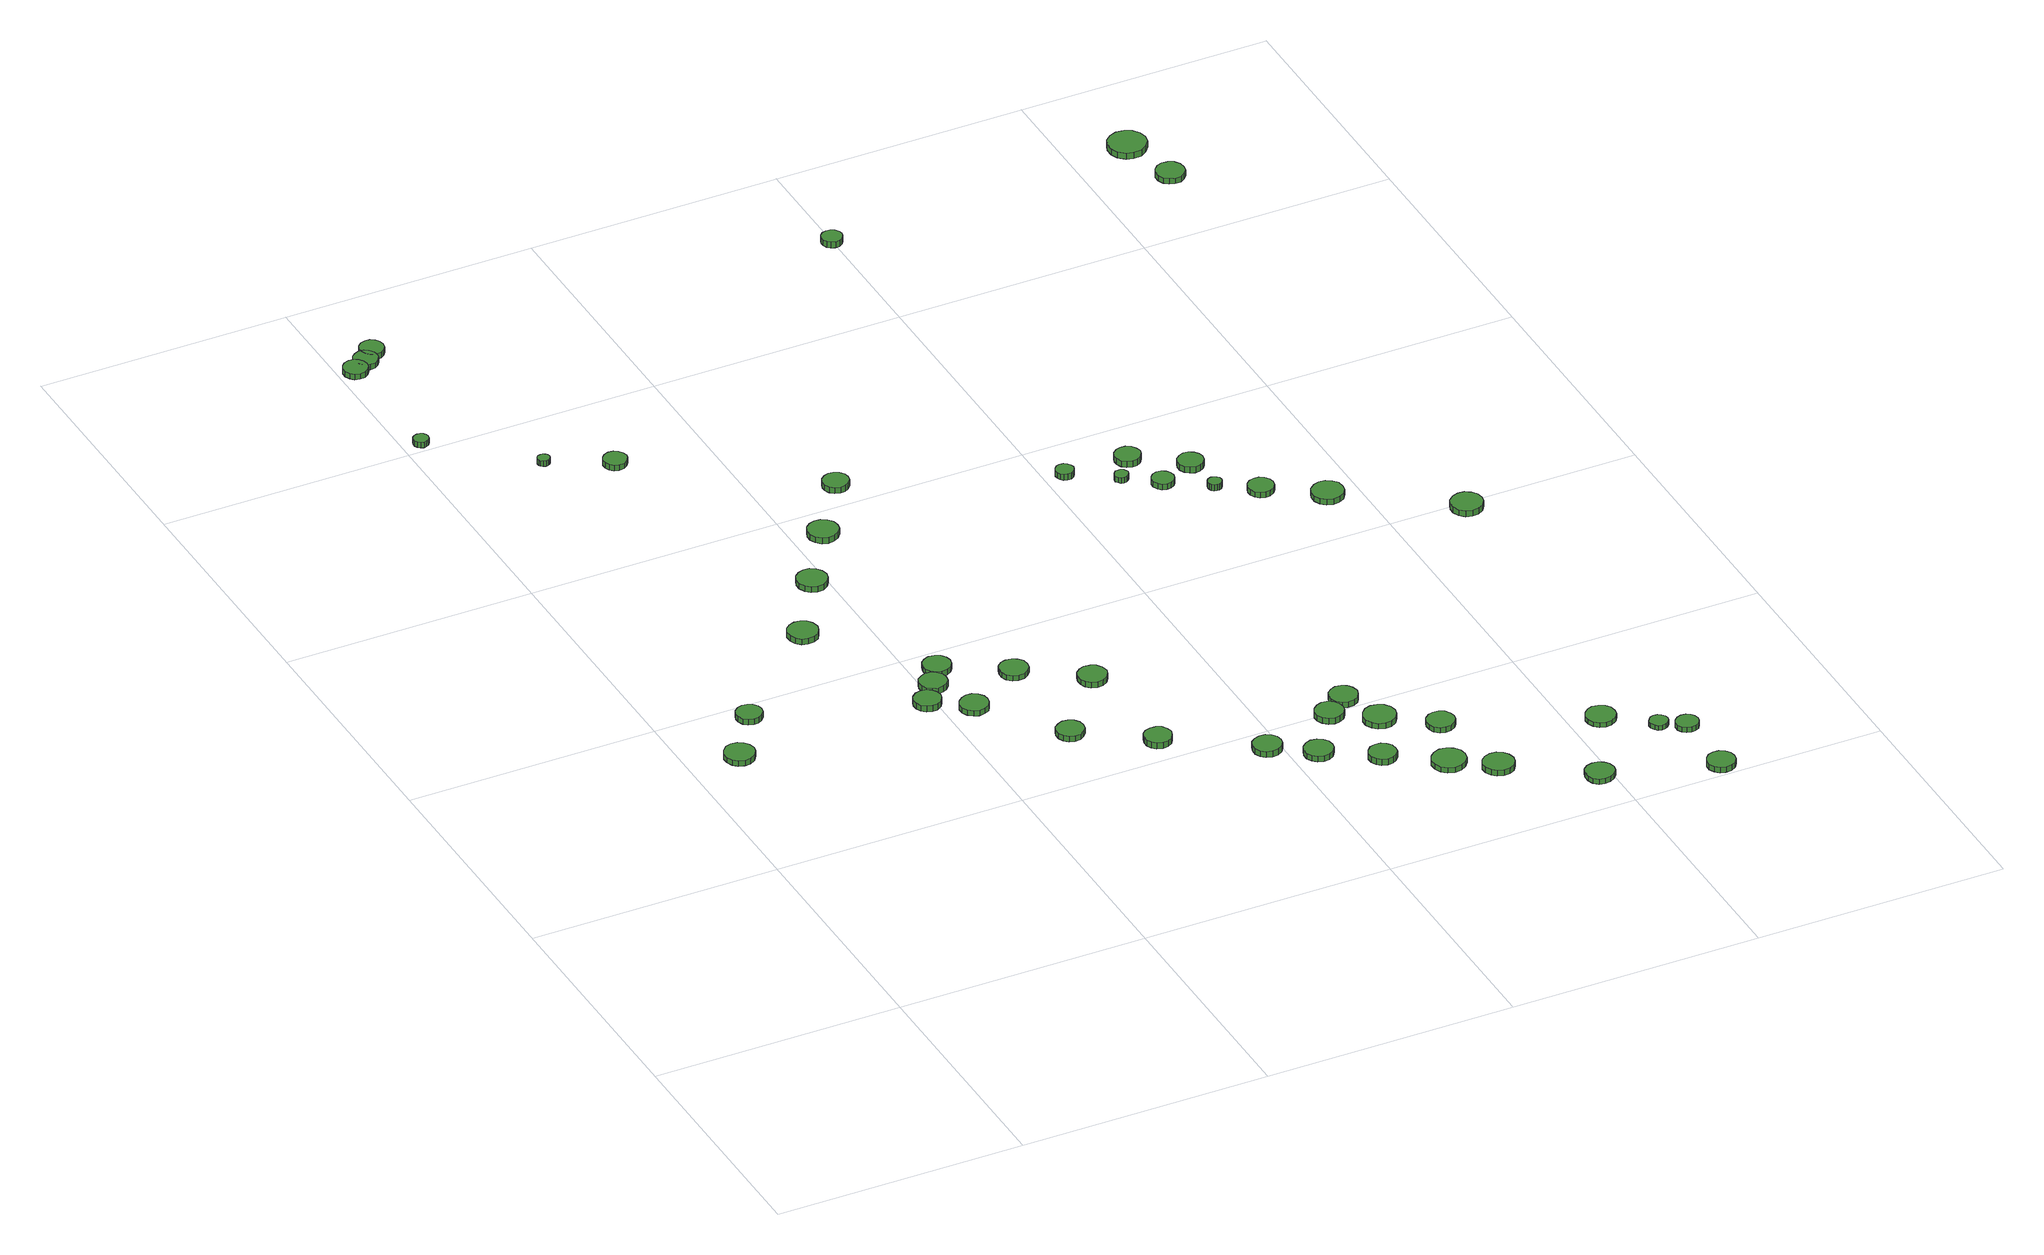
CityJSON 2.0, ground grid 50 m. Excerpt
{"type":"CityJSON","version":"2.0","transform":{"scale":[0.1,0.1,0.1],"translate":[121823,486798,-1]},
"CityObjects":{
"tree1":{"type":"SolitaryVegetationObject","attributes":{"function":"something"},"geometry":[{"type":"MultiSurface","lod":"1","boundaries":[[[0,1,2,3,4,5,6,7,8,9,10,11,12,13,14]],[[15,16,17,18,19,20,21,22,23,24,25,26,27,28,29]],[[0,29,28,1]],[[1,28,27,2]],[[2,27,26,3]],[[3,26,25,4]],[[4,25,24,5]],[[5,24,23,6]],[[6,23,22,7]],[[7,22,21,8]],[[8,21,20,9]],[[9,20,19,10]],[[10,19,18,11]],[[11,18,17,12]],[[12,17,16,13]],[[13,16,15,14]],[[14,15,29,0]]]}]},
"tree2":{"type":"SolitaryVegetationObject","attributes":{"function":"something"},"geometry":[{"type":"MultiSurface","lod":"1","boundaries":[[[30,31,32,33,34,35,36,37,38,39,40,41,42,43,44]],[[45,46,47,48,49,50,51,52,53,54,55,56,57,58,59]],[[30,59,58,31]],[[31,58,57,32]],[[32,57,56,33]],[[33,56,55,34]],[[34,55,54,35]],[[35,54,53,36]],[[36,53,52,37]],[[37,52,51,38]],[[38,51,50,39]],[[39,50,49,40]],[[40,49,48,41]],[[41,48,47,42]],[[42,47,46,43]],[[43,46,45,44]],[[44,45,59,30]]]}]},
"tree3":{"type":"SolitaryVegetationObject","attributes":{"function":"something"},"geometry":[{"type":"MultiSurface","lod":"1","boundaries":[[[60,61,62,63,64,65,66,67,68,69,70,71,72,73,74]],[[75,76,77,78,79,80,81,82,83,84,85,86,87,88,89]],[[60,89,88,61]],[[61,88,87,62]],[[62,87,86,63]],[[63,86,85,64]],[[64,85,84,65]],[[65,84,83,66]],[[66,83,82,67]],[[67,82,81,68]],[[68,81,80,69]],[[69,80,79,70]],[[70,79,78,71]],[[71,78,77,72]],[[72,77,76,73]],[[73,76,75,74]],[[74,75,89,60]]]}]},
"tree4":{"type":"SolitaryVegetationObject","attributes":{"function":"something"},"geometry":[{"type":"MultiSurface","lod":"1","boundaries":[[[90,91,92,93,94,95,96,97,98,99,100,101,102,103,104]],[[105,106,107,108,109,110,111,112,113,114,115,116,117,118,119]],[[90,119,118,91]],[[91,118,117,92]],[[92,117,116,93]],[[93,116,115,94]],[[94,115,114,95]],[[95,114,113,96]],[[96,113,112,97]],[[97,112,111,98]],[[98,111,110,99]],[[99,110,109,100]],[[100,109,108,101]],[[101,108,107,102]],[[102,107,106,103]],[[103,106,105,104]],[[104,105,119,90]]]}]},
"tree5":{"type":"SolitaryVegetationObject","attributes":{"function":"something"},"geometry":[{"type":"MultiSurface","lod":"1","boundaries":[[[120,121,122,123,124,125,126,127,128,129,130,131,132,133,134]],[[135,136,137,138,139,140,141,142,143,144,145,146,147,148,149]],[[120,149,148,121]],[[121,148,147,122]],[[122,147,146,123]],[[123,146,145,124]],[[124,145,144,125]],[[125,144,143,126]],[[126,143,142,127]],[[127,142,141,128]],[[128,141,140,129]],[[129,140,139,130]],[[130,139,138,131]],[[131,138,137,132]],[[132,137,136,133]],[[133,136,135,134]],[[134,135,149,120]]]}]},
"tree6":{"type":"SolitaryVegetationObject","attributes":{"function":"something"},"geometry":[{"type":"MultiSurface","lod":"1","boundaries":[[[150,151,152,153,154,155,156,157,158,159,160,161,162,163,164]],[[165,166,167,168,169,170,171,172,173,174,175,176,177,178,179]],[[150,179,178,151]],[[151,178,177,152]],[[152,177,176,153]],[[153,176,175,154]],[[154,175,174,155]],[[155,174,173,156]],[[156,173,172,157]],[[157,172,171,158]],[[158,171,170,159]],[[159,170,169,160]],[[160,169,168,161]],[[161,168,167,162]],[[162,167,166,163]],[[163,166,165,164]],[[164,165,179,150]]]}]},
"tree7":{"type":"SolitaryVegetationObject","attributes":{"function":"something"},"geometry":[{"type":"MultiSurface","lod":"1","boundaries":[[[180,181,182,183,184,185,186,187,188,189,190,191,192,193,194]],[[195,196,197,198,199,200,201,202,203,204,205,206,207,208,209]],[[180,209,208,181]],[[181,208,207,182]],[[182,207,206,183]],[[183,206,205,184]],[[184,205,204,185]],[[185,204,203,186]],[[186,203,202,187]],[[187,202,201,188]],[[188,201,200,189]],[[189,200,199,190]],[[190,199,198,191]],[[191,198,197,192]],[[192,197,196,193]],[[193,196,195,194]],[[194,195,209,180]]]}]},
"tree8":{"type":"SolitaryVegetationObject","attributes":{"function":"something"},"geometry":[{"type":"MultiSurface","lod":"1","boundaries":[[[210,211,212,213,214,215,216,217,218,219,220,221,222,223,224]],[[225,226,227,228,229,230,231,232,233,234,235,236,237,238,239]],[[210,239,238,211]],[[211,238,237,212]],[[212,237,236,213]],[[213,236,235,214]],[[214,235,234,215]],[[215,234,233,216]],[[216,233,232,217]],[[217,232,231,218]],[[218,231,230,219]],[[219,230,229,220]],[[220,229,228,221]],[[221,228,227,222]],[[222,227,226,223]],[[223,226,225,224]],[[224,225,239,210]]]}]},
"tree9":{"type":"SolitaryVegetationObject","attributes":{"function":"something"},"geometry":[{"type":"MultiSurface","lod":"1","boundaries":[[[240,241,242,243,244,245,246,247,248,249,250,251,252,253,254]],[[255,256,257,258,259,260,261,262,263,264,265,266,267,268,269]],[[240,269,268,241]],[[241,268,267,242]],[[242,267,266,243]],[[243,266,265,244]],[[244,265,264,245]],[[245,264,263,246]],[[246,263,262,247]],[[247,262,261,248]],[[248,261,260,249]],[[249,260,259,250]],[[250,259,258,251]],[[251,258,257,252]],[[252,257,256,253]],[[253,256,255,254]],[[254,255,269,240]]]}]},
"tree10":{"type":"SolitaryVegetationObject","attributes":{"function":"something"},"geometry":[{"type":"MultiSurface","lod":"1","boundaries":[[[270,271,272,273,274,275,276,277,278,279,280,281,282,283,284]],[[285,286,287,288,289,290,291,292,293,294,295,296,297,298,299]],[[270,299,298,271]],[[271,298,297,272]],[[272,297,296,273]],[[273,296,295,274]],[[274,295,294,275]],[[275,294,293,276]],[[276,293,292,277]],[[277,292,291,278]],[[278,291,290,279]],[[279,290,289,280]],[[280,289,288,281]],[[281,288,287,282]],[[282,287,286,283]],[[283,286,285,284]],[[284,285,299,270]]]}]},
"tree11":{"type":"SolitaryVegetationObject","attributes":{"function":"something"},"geometry":[{"type":"MultiSurface","lod":"1","boundaries":[[[300,301,302,303,304,305,306,307,308,309,310,311,312,313,314]],[[315,316,317,318,319,320,321,322,323,324,325,326,327,328,329]],[[300,329,328,301]],[[301,328,327,302]],[[302,327,326,303]],[[303,326,325,304]],[[304,325,324,305]],[[305,324,323,306]],[[306,323,322,307]],[[307,322,321,308]],[[308,321,320,309]],[[309,320,319,310]],[[310,319,318,311]],[[311,318,317,312]],[[312,317,316,313]],[[313,316,315,314]],[[314,315,329,300]]]}]},
"tree12":{"type":"SolitaryVegetationObject","attributes":{"function":"something"},"geometry":[{"type":"MultiSurface","lod":"1","boundaries":[[[330,331,332,333,334,335,336,337,338,339,340,341,342,343,344]],[[345,346,347,348,349,350,351,352,353,354,355,356,357,358,359]],[[330,359,358,331]],[[331,358,357,332]],[[332,357,356,333]],[[333,356,355,334]],[[334,355,354,335]],[[335,354,353,336]],[[336,353,352,337]],[[337,352,351,338]],[[338,351,350,339]],[[339,350,349,340]],[[340,349,348,341]],[[341,348,347,342]],[[342,347,346,343]],[[343,346,345,344]],[[344,345,359,330]]]}]},
"tree13":{"type":"SolitaryVegetationObject","attributes":{"function":"something"},"geometry":[{"type":"MultiSurface","lod":"1","boundaries":[[[360,361,362,363,364,365,366,367,368,369,370,371,372,373,374]],[[375,376,377,378,379,380,381,382,383,384,385,386,387,388,389]],[[360,389,388,361]],[[361,388,387,362]],[[362,387,386,363]],[[363,386,385,364]],[[364,385,384,365]],[[365,384,383,366]],[[366,383,382,367]],[[367,382,381,368]],[[368,381,380,369]],[[369,380,379,370]],[[370,379,378,371]],[[371,378,377,372]],[[372,377,376,373]],[[373,376,375,374]],[[374,375,389,360]]]}]},
"tree14":{"type":"SolitaryVegetationObject","attributes":{"function":"something"},"geometry":[{"type":"MultiSurface","lod":"1","boundaries":[[[390,391,392,393,394,395,396,397,398,399,400,401,402,403,404]],[[405,406,407,408,409,410,411,412,413,414,415,416,417,418,419]],[[390,419,418,391]],[[391,418,417,392]],[[392,417,416,393]],[[393,416,415,394]],[[394,415,414,395]],[[395,414,413,396]],[[396,413,412,397]],[[397,412,411,398]],[[398,411,410,399]],[[399,410,409,400]],[[400,409,408,401]],[[401,408,407,402]],[[402,407,406,403]],[[403,406,405,404]],[[404,405,419,390]]]}]},
"tree15":{"type":"SolitaryVegetationObject","attributes":{"function":"something"},"geometry":[{"type":"MultiSurface","lod":"1","boundaries":[[[420,421,422,423,424,425,426,427,428,429,430,431,432,433,434]],[[435,436,437,438,439,440,441,442,443,444,445,446,447,448,449]],[[420,449,448,421]],[[421,448,447,422]],[[422,447,446,423]],[[423,446,445,424]],[[424,445,444,425]],[[425,444,443,426]],[[426,443,442,427]],[[427,442,441,428]],[[428,441,440,429]],[[429,440,439,430]],[[430,439,438,431]],[[431,438,437,432]],[[432,437,436,433]],[[433,436,435,434]],[[434,435,449,420]]]}]},
"tree16":{"type":"SolitaryVegetationObject","attributes":{"function":"something"},"geometry":[{"type":"MultiSurface","lod":"1","boundaries":[[[450,451,452,453,454,455,456,457,458,459,460,461,462,463,464]],[[465,466,467,468,469,470,471,472,473,474,475,476,477,478,479]],[[450,479,478,451]],[[451,478,477,452]],[[452,477,476,453]],[[453,476,475,454]],[[454,475,474,455]],[[455,474,473,456]],[[456,473,472,457]],[[457,472,471,458]],[[458,471,470,459]],[[459,470,469,460]],[[460,469,468,461]],[[461,468,467,462]],[[462,467,466,463]],[[463,466,465,464]],[[464,465,479,450]]]}]},
"tree17":{"type":"SolitaryVegetationObject","attributes":{"function":"something"},"geometry":[{"type":"MultiSurface","lod":"1","boundaries":[[[480,481,482,483,484,485,486,487,488,489,490,491,492,493,494]],[[495,496,497,498,499,500,501,502,503,504,505,506,507,508,509]],[[480,509,508,481]],[[481,508,507,482]],[[482,507,506,483]],[[483,506,505,484]],[[484,505,504,485]],[[485,504,503,486]],[[486,503,502,487]],[[487,502,501,488]],[[488,501,500,489]],[[489,500,499,490]],[[490,499,498,491]],[[491,498,497,492]],[[492,497,496,493]],[[493,496,495,494]],[[494,495,509,480]]]}]},
"tree18":{"type":"SolitaryVegetationObject","attributes":{"function":"something"},"geometry":[{"type":"MultiSurface","lod":"1","boundaries":[[[510,511,512,513,514,515,516,517,518,519,520,521,522,523,524]],[[525,526,527,528,529,530,531,532,533,534,535,536,537,538,539]],[[510,539,538,511]],[[511,538,537,512]],[[512,537,536,513]],[[513,536,535,514]],[[514,535,534,515]],[[515,534,533,516]],[[516,533,532,517]],[[517,532,531,518]],[[518,531,530,519]],[[519,530,529,520]],[[520,529,528,521]],[[521,528,527,522]],[[522,527,526,523]],[[523,526,525,524]],[[524,525,539,510]]]}]},
"tree19":{"type":"SolitaryVegetationObject","attributes":{"function":"something"},"geometry":[{"type":"MultiSurface","lod":"1","boundaries":[[[540,541,542,543,544,545,546,547,548,549,550,551,552,553,554]],[[555,556,557,558,559,560,561,562,563,564,565,566,567,568,569]],[[540,569,568,541]],[[541,568,567,542]],[[542,567,566,543]],[[543,566,565,544]],[[544,565,564,545]],[[545,564,563,546]],[[546,563,562,547]],[[547,562,561,548]],[[548,561,560,549]],[[549,560,559,550]],[[550,559,558,551]],[[551,558,557,552]],[[552,557,556,553]],[[553,556,555,554]],[[554,555,569,540]]]}]},
"tree20":{"type":"SolitaryVegetationObject","attributes":{"function":"something"},"geometry":[{"type":"MultiSurface","lod":"1","boundaries":[[[570,571,572,573,574,575,576,577,578,579,580,581,582,583,584]],[[585,586,587,588,589,590,591,592,593,594,595,596,597,598,599]],[[570,599,598,571]],[[571,598,597,572]],[[572,597,596,573]],[[573,596,595,574]],[[574,595,594,575]],[[575,594,593,576]],[[576,593,592,577]],[[577,592,591,578]],[[578,591,590,579]],[[579,590,589,580]],[[580,589,588,581]],[[581,588,587,582]],[[582,587,586,583]],[[583,586,585,584]],[[584,585,599,570]]]}]},
"tree21":{"type":"SolitaryVegetationObject","attributes":{"function":"something"},"geometry":[{"type":"MultiSurface","lod":"1","boundaries":[[[600,601,602,603,604,605,606,607,608,609,610,611,612,613,614]],[[615,616,617,618,619,620,621,622,623,624,625,626,627,628,629]],[[600,629,628,601]],[[601,628,627,602]],[[602,627,626,603]],[[603,626,625,604]],[[604,625,624,605]],[[605,624,623,606]],[[606,623,622,607]],[[607,622,621,608]],[[608,621,620,609]],[[609,620,619,610]],[[610,619,618,611]],[[611,618,617,612]],[[612,617,616,613]],[[613,616,615,614]],[[614,615,629,600]]]}]},
"tree22":{"type":"SolitaryVegetationObject","attributes":{"function":"something"},"geometry":[{"type":"MultiSurface","lod":"1","boundaries":[[[630,631,632,633,634,635,636,637,638,639,640,641,642,643,644]],[[645,646,647,648,649,650,651,652,653,654,655,656,657,658,659]],[[630,659,658,631]],[[631,658,657,632]],[[632,657,656,633]],[[633,656,655,634]],[[634,655,654,635]],[[635,654,653,636]],[[636,653,652,637]],[[637,652,651,638]],[[638,651,650,639]],[[639,650,649,640]],[[640,649,648,641]],[[641,648,647,642]],[[642,647,646,643]],[[643,646,645,644]],[[644,645,659,630]]]}]},
"tree23":{"type":"SolitaryVegetationObject","attributes":{"function":"something"},"geometry":[{"type":"MultiSurface","lod":"1","boundaries":[[[660,661,662,663,664,665,666,667,668,669,670,671,672,673,674]],[[675,676,677,678,679,680,681,682,683,684,685,686,687,688,689]],[[660,689,688,661]],[[661,688,687,662]],[[662,687,686,663]],[[663,686,685,664]],[[664,685,684,665]],[[665,684,683,666]],[[666,683,682,667]],[[667,682,681,668]],[[668,681,680,669]],[[669,680,679,670]],[[670,679,678,671]],[[671,678,677,672]],[[672,677,676,673]],[[673,676,675,674]],[[674,675,689,660]]]}]},
"tree24":{"type":"SolitaryVegetationObject","attributes":{"function":"something"},"geometry":[{"type":"MultiSurface","lod":"1","boundaries":[[[690,691,692,693,694,695,696,697,698,699,700,701,702,703,704]],[[705,706,707,708,709,710,711,712,713,714,715,716,717,718,719]],[[690,719,718,691]],[[691,718,717,692]],[[692,717,716,693]],[[693,716,715,694]],[[694,715,714,695]],[[695,714,713,696]],[[696,713,712,697]],[[697,712,711,698]],[[698,711,710,699]],[[699,710,709,700]],[[700,709,708,701]],[[701,708,707,702]],[[702,707,706,703]],[[703,706,705,704]],[[704,705,719,690]]]}]},
"tree25":{"type":"SolitaryVegetationObject","attributes":{"function":"something"},"geometry":[{"type":"MultiSurface","lod":"1","boundaries":[[[720,721,722,723,724,725,726,727,728,729,730,731,732,733,734]],[[735,736,737,738,739,740,741,742,743,744,745,746,747,748,749]],[[720,749,748,721]],[[721,748,747,722]],[[722,747,746,723]],[[723,746,745,724]],[[724,745,744,725]],[[725,744,743,726]],[[726,743,742,727]],[[727,742,741,728]],[[728,741,740,729]],[[729,740,739,730]],[[730,739,738,731]],[[731,738,737,732]],[[732,737,736,733]],[[733,736,735,734]],[[734,735,749,720]]]}]},
"tree26":{"type":"SolitaryVegetationObject","attributes":{"function":"something"},"geometry":[{"type":"MultiSurface","lod":"1","boundaries":[[[750,751,752,753,754,755,756,757,758,759,760,761,762,763,764]],[[765,766,767,768,769,770,771,772,773,774,775,776,777,778,779]],[[750,779,778,751]],[[751,778,777,752]],[[752,777,776,753]],[[753,776,775,754]],[[754,775,774,755]],[[755,774,773,756]],[[756,773,772,757]],[[757,772,771,758]],[[758,771,770,759]],[[759,770,769,760]],[[760,769,768,761]],[[761,768,767,762]],[[762,767,766,763]],[[763,766,765,764]],[[764,765,779,750]]]}]},
"tree27":{"type":"SolitaryVegetationObject","attributes":{"function":"something"},"geometry":[{"type":"MultiSurface","lod":"1","boundaries":[[[780,781,782,783,784,785,786,787,788,789,790,791,792,793,794]],[[795,796,797,798,799,800,801,802,803,804,805,806,807,808,809]],[[780,809,808,781]],[[781,808,807,782]],[[782,807,806,783]],[[783,806,805,784]],[[784,805,804,785]],[[785,804,803,786]],[[786,803,802,787]],[[787,802,801,788]],[[788,801,800,789]],[[789,800,799,790]],[[790,799,798,791]],[[791,798,797,792]],[[792,797,796,793]],[[793,796,795,794]],[[794,795,809,780]]]}]},
"tree28":{"type":"SolitaryVegetationObject","attributes":{"function":"something"},"geometry":[{"type":"MultiSurface","lod":"1","boundaries":[[[810,811,812,813,814,815,816,817,818,819,820,821,822,823,824]],[[825,826,827,828,829,830,831,832,833,834,835,836,837,838,839]],[[810,839,838,811]],[[811,838,837,812]],[[812,837,836,813]],[[813,836,835,814]],[[814,835,834,815]],[[815,834,833,816]],[[816,833,832,817]],[[817,832,831,818]],[[818,831,830,819]],[[819,830,829,820]],[[820,829,828,821]],[[821,828,827,822]],[[822,827,826,823]],[[823,826,825,824]],[[824,825,839,810]]]}]},
"tree29":{"type":"SolitaryVegetationObject","attributes":{"function":"something"},"geometry":[{"type":"MultiSurface","lod":"1","boundaries":[[[840,841,842,843,844,845,846,847,848,849,850,851,852,853,854]],[[855,856,857,858,859,860,861,862,863,864,865,866,867,868,869]],[[840,869,868,841]],[[841,868,867,842]],[[842,867,866,843]],[[843,866,865,844]],[[844,865,864,845]],[[845,864,863,846]],[[846,863,862,847]],[[847,862,861,848]],[[848,861,860,849]],[[849,860,859,850]],[[850,859,858,851]],[[851,858,857,852]],[[852,857,856,853]],[[853,856,855,854]],[[854,855,869,840]]]}]},
"tree30":{"type":"SolitaryVegetationObject","attributes":{"function":"something"},"geometry":[{"type":"MultiSurface","lod":"1","boundaries":[[[870,871,872,873,874,875,876,877,878,879,880,881,882,883,884]],[[885,886,887,888,889,890,891,892,893,894,895,896,897,898,899]],[[870,899,898,871]],[[871,898,897,872]],[[872,897,896,873]],[[873,896,895,874]],[[874,895,894,875]],[[875,894,893,876]],[[876,893,892,877]],[[877,892,891,878]],[[878,891,890,879]],[[879,890,889,880]],[[880,889,888,881]],[[881,888,887,882]],[[882,887,886,883]],[[883,886,885,884]],[[884,885,899,870]]]}]},
"tree31":{"type":"SolitaryVegetationObject","attributes":{"function":"something"},"geometry":[{"type":"MultiSurface","lod":"1","boundaries":[[[900,901,902,903,904,905,906,907,908,909,910,911,912,913,914]],[[915,916,917,918,919,920,921,922,923,924,925,926,927,928,929]],[[900,929,928,901]],[[901,928,927,902]],[[902,927,926,903]],[[903,926,925,904]],[[904,925,924,905]],[[905,924,923,906]],[[906,923,922,907]],[[907,922,921,908]],[[908,921,920,909]],[[909,920,919,910]],[[910,919,918,911]],[[911,918,917,912]],[[912,917,916,913]],[[913,916,915,914]],[[914,915,929,900]]]}]},
"tree32":{"type":"SolitaryVegetationObject","attributes":{"function":"something"},"geometry":[{"type":"MultiSurface","lod":"1","boundaries":[[[930,931,932,933,934,935,936,937,938,939,940,941,942,943,944]],[[945,946,947,948,949,950,951,952,953,954,955,956,957,958,959]],[[930,959,958,931]],[[931,958,957,932]],[[932,957,956,933]],[[933,956,955,934]],[[934,955,954,935]],[[935,954,953,936]],[[936,953,952,937]],[[937,952,951,938]],[[938,951,950,939]],[[939,950,949,940]],[[940,949,948,941]],[[941,948,947,942]],[[942,947,946,943]],[[943,946,945,944]],[[944,945,959,930]]]}]},
"tree33":{"type":"SolitaryVegetationObject","attributes":{"function":"something"},"geometry":[{"type":"MultiSurface","lod":"1","boundaries":[[[960,961,962,963,964,965,966,967,968,969,970,971,972,973,974]],[[975,976,977,978,979,980,981,982,983,984,985,986,987,988,989]],[[960,989,988,961]],[[961,988,987,962]],[[962,987,986,963]],[[963,986,985,964]],[[964,985,984,965]],[[965,984,983,966]],[[966,983,982,967]],[[967,982,981,968]],[[968,981,980,969]],[[969,980,979,970]],[[970,979,978,971]],[[971,978,977,972]],[[972,977,976,973]],[[973,976,975,974]],[[974,975,989,960]]]}]},
"tree34":{"type":"SolitaryVegetationObject","attributes":{"function":"something"},"geometry":[{"type":"MultiSurface","lod":"1","boundaries":[[[990,991,992,993,994,995,996,997,998,999,1000,1001,1002,1003,1004]],[[1005,1006,1007,1008,1009,1010,1011,1012,1013,1014,1015,1016,1017,1018,1019]],[[990,1019,1018,991]],[[991,1018,1017,992]],[[992,1017,1016,993]],[[993,1016,1015,994]],[[994,1015,1014,995]],[[995,1014,1013,996]],[[996,1013,1012,997]],[[997,1012,1011,998]],[[998,1011,1010,999]],[[999,1010,1009,1000]],[[1000,1009,1008,1001]],[[1001,1008,1007,1002]],[[1002,1007,1006,1003]],[[1003,1006,1005,1004]],[[1004,1005,1019,990]]]}]},
"tree35":{"type":"SolitaryVegetationObject","attributes":{"function":"something"},"geometry":[{"type":"MultiSurface","lod":"1","boundaries":[[[1020,1021,1022,1023,1024,1025,1026,1027,1028,1029,1030,1031,1032,1033,1034]],[[1035,1036,1037,1038,1039,1040,1041,1042,1043,1044,1045,1046,1047,1048,1049]],[[1020,1049,1048,1021]],[[1021,1048,1047,1022]],[[1022,1047,1046,1023]],[[1023,1046,1045,1024]],[[1024,1045,1044,1025]],[[1025,1044,1043,1026]],[[1026,1043,1042,1027]],[[1027,1042,1041,1028]],[[1028,1041,1040,1029]],[[1029,1040,1039,1030]],[[1030,1039,1038,1031]],[[1031,1038,1037,1032]],[[1032,1037,1036,1033]],[[1033,1036,1035,1034]],[[1034,1035,1049,1020]]]}]},
"tree36":{"type":"SolitaryVegetationObject","attributes":{"function":"something"},"geometry":[{"type":"MultiSurface","lod":"1","boundaries":[[[1050,1051,1052,1053,1054,1055,1056,1057,1058,1059,1060,1061,1062,1063,1064]],[[1065,1066,1067,1068,1069,1070,1071,1072,1073,1074,1075,1076,1077,1078,1079]],[[1050,1079,1078,1051]],[[1051,1078,1077,1052]],[[1052,1077,1076,1053]],[[1053,1076,1075,1054]],[[1054,1075,1074,1055]],[[1055,1074,1073,1056]],[[1056,1073,1072,1057]],[[1057,1072,1071,1058]],[[1058,1071,1070,1059]],[[1059,1070,1069,1060]],[[1060,1069,1068,1061]],[[1061,1068,1067,1062]],[[1062,1067,1066,1063]],[[1063,1066,1065,1064]],[[1064,1065,1079,1050]]]}]},
"tree37":{"type":"SolitaryVegetationObject","attributes":{"function":"something"},"geometry":[{"type":"MultiSurface","lod":"1","boundaries":[[[1080,1081,1082,1083,1084,1085,1086,1087,1088,1089,1090,1091,1092,1093,1094]],[[1095,1096,1097,1098,1099,1100,1101,1102,1103,1104,1105,1106,1107,1108,1109]],[[1080,1109,1108,1081]],[[1081,1108,1107,1082]],[[1082,1107,1106,1083]],[[1083,1106,1105,1084]],[[1084,1105,1104,1085]],[[1085,1104,1103,1086]],[[1086,1103,1102,1087]],[[1087,1102,1101,1088]],[[1088,1101,1100,1089]],[[1089,1100,1099,1090]],[[1090,1099,1098,1091]],[[1091,1098,1097,1092]],[[1092,1097,1096,1093]],[[1093,1096,1095,1094]],[[1094,1095,1109,1080]]]}]},
"tree38":{"type":"SolitaryVegetationObject","attributes":{"function":"something"},"geometry":[{"type":"MultiSurface","lod":"1","boundaries":[[[1110,1111,1112,1113,1114,1115,1116,1117,1118,1119,1120,1121,1122,1123,1124]],[[1125,1126,1127,1128,1129,1130,1131,1132,1133,1134,1135,1136,1137,1138,1139]],[[1110,1139,1138,1111]],[[1111,1138,1137,1112]],[[1112,1137,1136,1113]],[[1113,1136,1135,1114]],[[1114,1135,1134,1115]],[[1115,1134,1133,1116]],[[1116,1133,1132,1117]],[[1117,1132,1131,1118]],[[1118,1131,1130,1119]],[[1119,1130,1129,1120]],[[1120,1129,1128,1121]],[[1121,1128,1127,1122]],[[1122,1127,1126,1123]],[[1123,1126,1125,1124]],[[1124,1125,1139,1110]]]}]},
"tree39":{"type":"SolitaryVegetationObject","attributes":{"function":"something"},"geometry":[{"type":"MultiSurface","lod":"1","boundaries":[[[1140,1141,1142,1143,1144,1145,1146,1147,1148,1149,1150,1151,1152,1153,1154]],[[1155,1156,1157,1158,1159,1160,1161,1162,1163,1164,1165,1166,1167,1168,1169]],[[1140,1169,1168,1141]],[[1141,1168,1167,1142]],[[1142,1167,1166,1143]],[[1143,1166,1165,1144]],[[1144,1165,1164,1145]],[[1145,1164,1163,1146]],[[1146,1163,1162,1147]],[[1147,1162,1161,1148]],[[1148,1161,1160,1149]],[[1149,1160,1159,1150]],[[1150,1159,1158,1151]],[[1151,1158,1157,1152]],[[1152,1157,1156,1153]],[[1153,1156,1155,1154]],[[1154,1155,1169,1140]]]}]},
"tree40":{"type":"SolitaryVegetationObject","attributes":{"function":"something"},"geometry":[{"type":"MultiSurface","lod":"1","boundaries":[[[1170,1171,1172,1173,1174,1175,1176,1177,1178,1179,1180,1181,1182,1183,1184]],[[1185,1186,1187,1188,1189,1190,1191,1192,1193,1194,1195,1196,1197,1198,1199]],[[1170,1199,1198,1171]],[[1171,1198,1197,1172]],[[1172,1197,1196,1173]],[[1173,1196,1195,1174]],[[1174,1195,1194,1175]],[[1175,1194,1193,1176]],[[1176,1193,1192,1177]],[[1177,1192,1191,1178]],[[1178,1191,1190,1179]],[[1179,1190,1189,1180]],[[1180,1189,1188,1181]],[[1181,1188,1187,1182]],[[1182,1187,1186,1183]],[[1183,1186,1185,1184]],[[1184,1185,1199,1170]]]}]},
"tree41":{"type":"SolitaryVegetationObject","attributes":{"function":"something"},"geometry":[{"type":"MultiSurface","lod":"1","boundaries":[[[1200,1201,1202,1203,1204,1205,1206,1207,1208,1209,1210,1211,1212,1213,1214]],[[1215,1216,1217,1218,1219,1220,1221,1222,1223,1224,1225,1226,1227,1228,1229]],[[1200,1229,1228,1201]],[[1201,1228,1227,1202]],[[1202,1227,1226,1203]],[[1203,1226,1225,1204]],[[1204,1225,1224,1205]],[[1205,1224,1223,1206]],[[1206,1223,1222,1207]],[[1207,1222,1221,1208]],[[1208,1221,1220,1209]],[[1209,1220,1219,1210]],[[1210,1219,1218,1211]],[[1211,1218,1217,1212]],[[1212,1217,1216,1213]],[[1213,1216,1215,1214]],[[1214,1215,1229,1200]]]}]},
"tree42":{"type":"SolitaryVegetationObject","attributes":{"function":"something"},"geometry":[{"type":"MultiSurface","lod":"1","boundaries":[[[1230,1231,1232,1233,1234,1235,1236,1237,1238,1239,1240,1241,1242,1243,1244]],[[1245,1246,1247,1248,1249,1250,1251,1252,1253,1254,1255,1256,1257,1258,1259]],[[1230,1259,1258,1231]],[[1231,1258,1257,1232]],[[1232,1257,1256,1233]],[[1233,1256,1255,1234]],[[1234,1255,1254,1235]],[[1235,1254,1253,1236]],[[1236,1253,1252,1237]],[[1237,1252,1251,1238]],[[1238,1251,1250,1239]],[[1239,1250,1249,1240]],[[1240,1249,1248,1241]],[[1241,1248,1247,1242]],[[1242,1247,1246,1243]],[[1243,1246,1245,1244]],[[1244,1245,1259,1230]]]}]},
"tree43":{"type":"SolitaryVegetationObject","attributes":{"function":"something"},"geometry":[{"type":"MultiSurface","lod":"1","boundaries":[[[1260,1261,1262,1263,1264,1265,1266,1267,1268,1269,1270,1271,1272,1273,1274]],[[1275,1276,1277,1278,1279,1280,1281,1282,1283,1284,1285,1286,1287,1288,1289]],[[1260,1289,1288,1261]],[[1261,1288,1287,1262]],[[1262,1287,1286,1263]],[[1263,1286,1285,1264]],[[1264,1285,1284,1265]],[[1265,1284,1283,1266]],[[1266,1283,1282,1267]],[[1267,1282,1281,1268]],[[1268,1281,1280,1269]],[[1269,1280,1279,1270]],[[1270,1279,1278,1271]],[[1271,1278,1277,1272]],[[1272,1277,1276,1273]],[[1273,1276,1275,1274]],[[1274,1275,1289,1260]]]}]},
"tree44":{"type":"SolitaryVegetationObject","attributes":{"function":"something"},"geometry":[{"type":"MultiSurface","lod":"1","boundaries":[[[1290,1291,1292,1293,1294,1295,1296,1297,1298,1299,1300,1301,1302,1303,1304]],[[1305,1306,1307,1308,1309,1310,1311,1312,1313,1314,1315,1316,1317,1318,1319]],[[1290,1319,1318,1291]],[[1291,1318,1317,1292]],[[1292,1317,1316,1293]],[[1293,1316,1315,1294]],[[1294,1315,1314,1295]],[[1295,1314,1313,1296]],[[1296,1313,1312,1297]],[[1297,1312,1311,1298]],[[1298,1311,1310,1299]],[[1299,1310,1309,1300]],[[1300,1309,1308,1301]],[[1301,1308,1307,1302]],[[1302,1307,1306,1303]],[[1303,1306,1305,1304]],[[1304,1305,1319,1290]]]}]},
"tree45":{"type":"SolitaryVegetationObject","attributes":{"function":"something"},"geometry":[{"type":"MultiSurface","lod":"1","boundaries":[[[1320,1321,1322,1323,1324,1325,1326,1327,1328,1329,1330,1331,1332,1333,1334]],[[1335,1336,1337,1338,1339,1340,1341,1342,1343,1344,1345,1346,1347,1348,1349]],[[1320,1349,1348,1321]],[[1321,1348,1347,1322]],[[1322,1347,1346,1323]],[[1323,1346,1345,1324]],[[1324,1345,1344,1325]],[[1325,1344,1343,1326]],[[1326,1343,1342,1327]],[[1327,1342,1341,1328]],[[1328,1341,1340,1329]],[[1329,1340,1339,1330]],[[1330,1339,1338,1331]],[[1331,1338,1337,1332]],[[1332,1337,1336,1333]],[[1333,1336,1335,1334]],[[1334,1335,1349,1320]]]}]},
"tree46":{"type":"SolitaryVegetationObject","attributes":{"function":"something"},"geometry":[{"type":"MultiSurface","lod":"1","boundaries":[[[1350,1351,1352,1353,1354,1355,1356,1357,1358,1359,1360,1361,1362,1363,1364]],[[1365,1366,1367,1368,1369,1370,1371,1372,1373,1374,1375,1376,1377,1378,1379]],[[1350,1379,1378,1351]],[[1351,1378,1377,1352]],[[1352,1377,1376,1353]],[[1353,1376,1375,1354]],[[1354,1375,1374,1355]],[[1355,1374,1373,1356]],[[1356,1373,1372,1357]],[[1357,1372,1371,1358]],[[1358,1371,1370,1359]],[[1359,1370,1369,1360]],[[1360,1369,1368,1361]],[[1361,1368,1367,1362]],[[1362,1367,1366,1363]],[[1363,1366,1365,1364]],[[1364,1365,1379,1350]]]}]}
},
"vertices":[
[131,855,20],[128,867,20],[121,877,20],[110,883,20],[98,885,20],[86,881,20],[77,872,20],[72,861,20],[72,849,20],[77,837,20],[86,829,20],[98,825,20],[110,826,20],[121,832,20],[128,843,20],[128,843,8],[121,832,8],[110,826,8],[98,825,8],[86,829,8],[77,837,8],[72,849,8],[72,861,8],[77,872,8],[86,881,8],[98,885,8],[110,883,8],[121,877,8],[128,867,8],[131,855,8],
[200,962,20],[198,972,20],[191,981,20],[182,986,20],[172,987,20],[162,984,20],[154,977,20],[150,967,20],[150,957,20],[154,947,20],[162,940,20],[172,937,20],[182,938,20],[191,943,20],[198,952,20],[198,952,8],[191,943,8],[182,938,8],[172,937,8],[162,940,8],[154,947,8],[150,957,8],[150,967,8],[154,977,8],[162,984,8],[172,987,8],[182,986,8],[191,981,8],[198,972,8],[200,962,8],
[49,2018,24],[48,2024,24],[44,2029,24],[39,2032,24],[33,2033,24],[27,2031,24],[22,2027,24],[20,2021,24],[20,2015,24],[22,2009,24],[27,2005,24],[33,2003,24],[39,2004,24],[44,2007,24],[48,2012,24],[48,2012,12],[44,2007,12],[39,2004,12],[33,2003,12],[27,2005,12],[22,2009,12],[20,2015,12],[20,2021,12],[22,2027,12],[27,2031,12],[33,2033,12],[39,2032,12],[44,2029,12],[48,2024,12],[49,2018,12],
[53,2275,26],[51,2285,26],[45,2293,26],[37,2298,26],[27,2299,26],[17,2296,26],[10,2289,26],[6,2280,26],[6,2270,26],[10,2261,26],[17,2254,26],[27,2251,26],[37,2252,26],[45,2257,26],[51,2265,26],[51,2265,14],[45,2257,14],[37,2252,14],[27,2251,14],[17,2254,14],[10,2261,14],[6,2270,14],[6,2280,14],[10,2289,14],[17,2296,14],[27,2299,14],[37,2298,14],[45,2293,14],[51,2285,14],[53,2275,14],
[410,1154,21],[407,1167,21],[400,1177,21],[389,1183,21],[377,1184,21],[365,1180,21],[356,1172,21],[351,1161,21],[351,1148,21],[356,1137,21],[365,1128,21],[377,1125,21],[389,1126,21],[400,1132,21],[407,1142,21],[407,1142,9],[400,1132,9],[389,1126,9],[377,1125,9],[365,1128,9],[356,1137,9],[351,1148,9],[351,1161,9],[356,1172,9],[365,1180,9],[377,1184,9],[389,1183,9],[400,1177,9],[407,1167,9],[410,1154,9],
[512,855,21],[509,866,21],[503,875,21],[493,881,21],[482,882,21],[472,879,21],[463,871,21],[459,861,21],[459,850,21],[463,840,21],[472,832,21],[482,829,21],[493,830,21],[503,836,21],[509,845,21],[509,845,8],[503,836,8],[493,830,8],[482,829,8],[472,832,8],[463,840,8],[459,850,8],[459,861,8],[463,871,8],[472,879,8],[482,882,8],[493,881,8],[503,875,8],[509,866,8],[512,855,8],
[206,1838,42],[205,1843,42],[202,1846,42],[198,1849,42],[193,1849,42],[188,1848,42],[184,1845,42],[182,1840,42],[182,1835,42],[184,1831,42],[188,1828,42],[193,1826,42],[198,1827,42],[202,1829,42],[205,1833,42],[205,1833,30],[202,1829,30],[198,1827,30],[193,1826,30],[188,1828,30],[184,1831,30],[182,1835,30],[182,1840,30],[184,1845,30],[188,1848,30],[193,1849,30],[198,1849,30],[202,1846,30],[205,1843,30],[206,1838,30],
[83,2294,26],[81,2303,26],[75,2312,26],[67,2317,26],[57,2318,26],[47,2314,26],[40,2308,26],[36,2299,26],[36,2289,26],[40,2280,26],[47,2273,26],[57,2270,26],[67,2271,26],[75,2276,26],[81,2284,26],[81,2284,14],[75,2276,14],[67,2271,14],[57,2270,14],[47,2273,14],[40,2280,14],[36,2289,14],[36,2299,14],[40,2308,14],[47,2314,14],[57,2318,14],[67,2317,14],[75,2312,14],[81,2303,14],[83,2294,14],
[108,2319,26],[106,2329,26],[100,2337,26],[92,2342,26],[82,2343,26],[72,2340,26],[65,2333,26],[61,2324,26],[61,2314,26],[65,2305,26],[72,2298,26],[82,2295,26],[92,2296,26],[100,2301,26],[106,2309,26],[106,2309,14],[100,2301,14],[92,2296,14],[82,2295,14],[72,2298,14],[65,2305,14],[61,2314,14],[61,2324,14],[65,2333,14],[72,2340,14],[82,2343,14],[92,2342,14],[100,2337,14],[106,2329,14],[108,2319,14],
[547,903,20],[545,914,20],[538,923,20],[528,929,20],[517,930,20],[507,926,20],[498,919,20],[494,909,20],[494,898,20],[498,887,20],[507,880,20],[517,876,20],[528,878,20],[538,883,20],[545,892,20],[545,892,7],[538,883,7],[528,878,7],[517,876,7],[507,880,7],[498,887,7],[494,898,7],[494,909,7],[498,919,7],[507,926,7],[517,930,7],[528,929,7],[538,923,7],[545,914,7],[547,903,7],
[583,806,20],[581,817,20],[574,827,20],[564,833,20],[553,834,20],[542,830,20],[533,822,20],[528,812,20],[528,800,20],[533,790,20],[542,782,20],[553,778,20],[564,780,20],[574,785,20],[581,795,20],[581,795,8],[574,785,8],[564,780,8],[553,778,8],[542,782,8],[533,790,8],[528,800,8],[528,812,8],[533,822,8],[542,830,8],[553,834,8],[564,833,8],[574,827,8],[581,817,8],[583,806,8],
[578,949,20],[575,960,20],[569,969,20],[559,974,20],[547,976,20],[537,972,20],[528,965,20],[524,954,20],[524,943,20],[528,933,20],[537,925,20],[547,921,20],[559,923,20],[569,928,20],[575,937,20],[575,937,8],[569,928,8],[559,923,8],[547,921,8],[537,925,8],[528,933,8],[524,943,8],[524,954,8],[528,965,8],[537,972,8],[547,976,8],[559,974,8],[569,969,8],[575,960,8],[578,949,8],
[338,1788,34],[336,1797,34],[330,1805,34],[322,1810,34],[312,1811,34],[303,1808,34],[296,1801,34],[292,1793,34],[292,1783,34],[296,1774,34],[303,1768,34],[312,1765,34],[322,1766,34],[330,1771,34],[336,1779,34],[336,1779,22],[330,1771,22],[322,1766,22],[312,1765,22],[303,1768,22],[296,1774,22],[292,1783,22],[292,1793,22],[296,1801,22],[303,1808,22],[312,1811,22],[322,1810,22],[330,1805,22],[336,1797,22],[338,1788,22],
[499,1294,24],[496,1306,24],[489,1316,24],[478,1323,24],[466,1324,24],[454,1320,24],[445,1312,24],[440,1300,24],[440,1288,24],[445,1276,24],[454,1268,24],[466,1264,24],[478,1265,24],[489,1272,24],[496,1282,24],[496,1282,12],[489,1272,12],[478,1265,12],[466,1264,12],[454,1268,12],[445,1276,12],[440,1288,12],[440,1300,12],[445,1312,12],[454,1320,12],[466,1324,12],[478,1323,12],[489,1316,12],[496,1306,12],[499,1294,12],
[702,654,19],[700,665,19],[693,674,19],[683,679,19],[672,681,19],[662,677,19],[653,670,19],[649,660,19],[649,648,19],[653,638,19],[662,631,19],[672,627,19],[683,628,19],[693,634,19],[700,643,19],[700,643,7],[693,634,7],[683,628,7],[672,627,7],[662,631,7],[653,638,7],[649,648,7],[649,660,7],[653,670,7],[662,677,7],[672,681,7],[683,679,7],[693,674,7],[700,665,7],[702,654,7],
[699,877,19],[697,888,19],[690,897,19],[680,903,19],[668,904,19],[657,901,19],[648,893,19],[644,882,19],[644,871,19],[648,860,19],[657,852,19],[668,849,19],[680,850,19],[690,856,19],[697,865,19],[697,865,8],[690,856,8],[680,850,8],[668,849,8],[657,852,8],[648,860,8],[644,871,8],[644,882,8],[648,893,8],[657,901,8],[668,904,8],[680,903,8],[690,897,8],[697,888,8],[699,877,8],
[835,562,20],[832,573,20],[826,582,20],[816,587,20],[805,588,20],[794,585,20],[786,578,20],[782,567,20],[782,556,20],[786,546,20],[794,539,20],[805,535,20],[816,536,20],[826,542,20],[832,551,20],[832,551,7],[826,542,7],[816,536,7],[805,535,7],[794,539,7],[786,546,7],[782,556,7],[782,567,7],[786,578,7],[794,585,7],[805,588,7],[816,587,7],[826,582,7],[832,573,7],[835,562,7],
[584,1419,30],[582,1431,30],[574,1441,30],[563,1448,30],[551,1449,30],[539,1445,30],[530,1437,30],[525,1425,30],[525,1413,30],[530,1402,30],[539,1393,30],[551,1389,30],[563,1391,30],[574,1397,30],[582,1407,30],[582,1407,17],[574,1397,17],[563,1391,17],[551,1389,17],[539,1393,17],[530,1402,17],[525,1413,17],[525,1425,17],[530,1437,17],[539,1445,17],[551,1449,17],[563,1448,17],[574,1441,17],[582,1431,17],[584,1419,17],
[819,793,19],[816,805,19],[809,815,19],[799,820,19],[787,822,19],[776,818,19],[767,810,19],[763,799,19],[763,787,19],[767,777,19],[776,769,19],[787,765,19],[799,766,19],[809,772,19],[816,782,19],[816,782,7],[809,772,7],[799,766,7],[787,765,7],[776,769,7],[767,777,7],[763,787,7],[763,799,7],[767,810,7],[776,818,7],[787,822,7],[799,820,7],[809,815,7],[816,805,7],[819,793,7],
[667,1542,36],[665,1552,36],[658,1561,36],[649,1566,36],[639,1567,36],[629,1564,36],[621,1557,36],[617,1547,36],[617,1537,36],[621,1527,36],[629,1520,36],[639,1517,36],[649,1518,36],[658,1523,36],[665,1532,36],[665,1532,23],[658,1523,23],[649,1518,23],[639,1517,23],[629,1520,23],[621,1527,23],[617,1537,23],[617,1547,23],[621,1557,23],[629,1564,23],[639,1567,23],[649,1566,23],[658,1561,23],[665,1552,23],[667,1542,23],
[1002,448,20],[1000,460,20],[993,469,20],[983,475,20],[971,476,20],[960,472,20],[951,465,20],[947,454,20],[947,443,20],[951,432,20],[960,424,20],[971,421,20],[983,422,20],[993,428,20],[1000,437,20],[1000,437,7],[993,428,7],[983,422,7],[971,421,7],[960,424,7],[951,432,7],[947,443,7],[947,454,7],[951,465,7],[960,472,7],[971,476,7],[983,475,7],[993,469,7],[1000,460,7],[1002,448,7],
[1080,394,19],[1078,406,19],[1071,415,19],[1061,421,19],[1049,423,19],[1038,419,19],[1029,411,19],[1024,400,19],[1024,388,19],[1029,378,19],[1038,370,19],[1049,366,19],[1061,367,19],[1071,373,19],[1078,383,19],[1078,383,7],[1071,373,7],[1061,367,7],[1049,366,7],[1038,370,7],[1029,378,7],[1024,388,7],[1024,400,7],[1029,411,7],[1038,419,7],[1049,423,7],[1061,421,7],[1071,415,7],[1078,406,7],[1080,394,7],
[1177,330,20],[1175,341,20],[1168,350,20],[1159,356,20],[1148,357,20],[1137,354,20],[1129,346,20],[1124,336,20],[1124,325,20],[1129,315,20],[1137,307,20],[1148,304,20],[1159,305,20],[1168,310,20],[1175,319,20],[1175,319,7],[1168,310,7],[1159,305,7],[1148,304,7],[1137,307,7],[1129,315,7],[1124,325,7],[1124,336,7],[1129,346,7],[1137,354,7],[1148,357,7],[1159,356,7],[1168,350,7],[1175,341,7],[1177,330,7],
[1151,494,20],[1149,505,20],[1142,515,20],[1132,521,20],[1121,522,20],[1110,518,20],[1101,510,20],[1096,500,20],[1096,488,20],[1101,478,20],[1110,470,20],[1121,466,20],[1132,468,20],[1142,473,20],[1149,483,20],[1149,483,7],[1142,473,7],[1132,468,7],[1121,466,7],[1110,470,7],[1101,478,7],[1096,488,7],[1096,500,7],[1101,510,7],[1110,518,7],[1121,522,7],[1132,521,7],[1142,515,7],[1149,505,7],[1151,494,7],
[1283,258,19],[1280,272,19],[1272,283,19],[1260,290,19],[1246,292,19],[1233,287,19],[1223,278,19],[1217,265,19],[1217,252,19],[1223,239,19],[1233,230,19],[1246,225,19],[1260,227,19],[1272,234,19],[1280,245,19],[1280,245,8],[1272,234,8],[1260,227,8],[1246,225,8],[1233,230,8],[1223,239,8],[1217,252,8],[1217,265,8],[1223,278,8],[1233,287,8],[1246,292,8],[1260,290,8],[1272,283,8],[1280,272,8],[1283,258,8],
[1198,530,19],[1195,542,19],[1189,551,19],[1179,557,19],[1167,558,19],[1156,554,19],[1148,547,19],[1143,536,19],[1143,525,19],[1148,514,19],[1156,506,19],[1167,503,19],[1179,504,19],[1189,510,19],[1195,519,19],[1195,519,7],[1189,510,7],[1179,504,7],[1167,503,7],[1156,506,7],[1148,514,7],[1143,525,7],[1143,536,7],[1148,547,7],[1156,554,7],[1167,558,7],[1179,557,7],[1189,551,7],[1195,542,7],[1198,530,7],
[1232,442,19],[1229,455,19],[1221,466,19],[1210,472,19],[1197,474,19],[1184,470,19],[1175,461,19],[1169,449,19],[1169,436,19],[1175,424,19],[1184,415,19],[1197,411,19],[1210,412,19],[1221,419,19],[1229,430,19],[1229,430,7],[1221,419,7],[1210,412,7],[1197,411,7],[1184,415,7],[1175,424,7],[1169,436,7],[1169,449,7],[1175,461,7],[1184,470,7],[1197,474,7],[1210,472,7],[1221,466,7],[1229,455,7],[1232,442,7],
[1356,208,19],[1353,220,19],[1346,230,19],[1335,237,19],[1322,238,19],[1310,234,19],[1301,226,19],[1295,214,19],[1295,202,19],[1301,190,19],[1310,182,19],[1322,178,19],[1335,179,19],[1346,185,19],[1353,195,19],[1353,195,7],[1346,185,7],[1335,179,7],[1322,178,7],[1310,182,7],[1301,190,7],[1295,202,7],[1295,214,7],[1301,226,7],[1310,234,7],[1322,238,7],[1335,237,7],[1346,230,7],[1353,220,7],[1356,208,7],
[1320,377,19],[1317,388,19],[1311,398,19],[1301,403,19],[1289,404,19],[1279,401,19],[1270,393,19],[1266,383,19],[1266,372,19],[1270,361,19],[1279,353,19],[1289,350,19],[1301,351,19],[1311,357,19],[1317,366,19],[1317,366,7],[1311,357,7],[1301,351,7],[1289,350,7],[1279,353,7],[1270,361,7],[1266,372,7],[1266,383,7],[1270,393,7],[1279,401,7],[1289,404,7],[1301,403,7],[1311,398,7],[1317,388,7],[1320,377,7],
[1050,1389,34],[1048,1396,34],[1044,1402,34],[1038,1406,34],[1030,1407,34],[1023,1405,34],[1018,1400,34],[1015,1393,34],[1015,1386,34],[1018,1379,34],[1023,1374,34],[1030,1372,34],[1038,1372,34],[1044,1376,34],[1048,1382,34],[1048,1382,21],[1044,1376,21],[1038,1372,21],[1030,1372,21],[1023,1374,21],[1018,1379,21],[1015,1386,21],[1015,1393,21],[1018,1400,21],[1023,1405,21],[1030,1407,21],[1038,1406,21],[1044,1402,21],[1048,1396,21],[1050,1389,21],
[1507,100,18],[1504,112,18],[1497,121,18],[1487,127,18],[1475,128,18],[1464,125,18],[1455,117,18],[1451,106,18],[1451,94,18],[1455,83,18],[1464,75,18],[1475,72,18],[1487,73,18],[1497,79,18],[1504,88,18],[1504,88,7],[1497,79,7],[1487,73,7],[1475,72,7],[1464,75,7],[1455,83,7],[1451,94,7],[1451,106,7],[1455,117,7],[1464,125,7],[1475,128,7],[1487,127,7],[1497,121,7],[1504,112,7],[1507,100,7],
[1133,1331,33],[1131,1336,33],[1128,1341,33],[1123,1344,33],[1117,1344,33],[1112,1343,33],[1108,1339,33],[1105,1334,33],[1105,1328,33],[1108,1323,33],[1112,1319,33],[1117,1317,33],[1123,1318,33],[1128,1321,33],[1131,1325,33],[1131,1325,21],[1128,1321,21],[1123,1318,21],[1117,1317,21],[1112,1319,21],[1108,1323,21],[1105,1328,21],[1105,1334,21],[1108,1339,21],[1112,1343,21],[1117,1344,21],[1123,1344,21],[1128,1341,21],[1131,1336,21],[1133,1331,21],
[1203,1287,32],[1201,1296,32],[1196,1303,32],[1188,1308,32],[1179,1309,32],[1170,1306,32],[1164,1300,32],[1160,1292,32],[1160,1283,32],[1164,1274,32],[1170,1268,32],[1179,1265,32],[1188,1266,32],[1196,1271,32],[1201,1278,32],[1201,1278,20],[1196,1271,20],[1188,1266,20],[1179,1265,20],[1170,1268,20],[1164,1274,20],[1160,1283,20],[1160,1292,20],[1164,1300,20],[1170,1306,20],[1179,1309,20],[1188,1308,20],[1196,1303,20],[1201,1296,20],[1203,1287,20],
[1183,1383,33],[1180,1393,33],[1174,1402,33],[1165,1407,33],[1155,1408,33],[1145,1405,33],[1137,1398,33],[1133,1388,33],[1133,1378,33],[1137,1368,33],[1145,1361,33],[1155,1358,33],[1165,1359,33],[1174,1364,33],[1180,1373,33],[1180,1373,20],[1174,1364,20],[1165,1359,20],[1155,1358,20],[1145,1361,20],[1137,1368,20],[1133,1378,20],[1133,1388,20],[1137,1398,20],[1145,1405,20],[1155,1408,20],[1165,1407,20],[1174,1402,20],[1180,1393,20],[1183,1383,20],
[1275,1235,32],[1274,1241,32],[1270,1245,32],[1265,1248,32],[1260,1249,32],[1254,1247,32],[1250,1243,32],[1248,1238,32],[1248,1232,32],[1250,1227,32],[1254,1223,32],[1260,1222,32],[1265,1222,32],[1270,1225,32],[1274,1230,32],[1274,1230,19],[1270,1225,19],[1265,1222,19],[1260,1222,19],[1254,1223,19],[1250,1227,19],[1248,1232,19],[1248,1238,19],[1250,1243,19],[1254,1247,19],[1260,1249,19],[1265,1248,19],[1270,1245,19],[1274,1241,19],[1275,1235,19],
[1590,263,18],[1588,275,18],[1581,284,18],[1570,290,18],[1558,292,18],[1547,288,18],[1538,280,18],[1533,269,18],[1533,257,18],[1538,246,18],[1547,238,18],[1558,234,18],[1570,236,18],[1581,242,18],[1588,251,18],[1588,251,8],[1581,242,8],[1570,236,8],[1558,234,8],[1547,238,8],[1538,246,8],[1533,257,8],[1533,269,8],[1538,280,8],[1547,288,8],[1558,292,8],[1570,290,8],[1581,284,8],[1588,275,8],[1590,263,8],
[1278,1317,32],[1275,1327,32],[1269,1335,32],[1260,1341,32],[1250,1342,32],[1240,1338,32],[1232,1331,32],[1228,1322,32],[1228,1311,32],[1232,1302,32],[1240,1295,32],[1250,1291,32],[1260,1293,32],[1269,1298,32],[1275,1306,32],[1275,1306,19],[1269,1298,19],[1260,1293,19],[1250,1291,19],[1240,1295,19],[1232,1302,19],[1228,1311,19],[1228,1322,19],[1232,1331,19],[1240,1338,19],[1250,1342,19],[1260,1341,19],[1269,1335,19],[1275,1327,19],[1278,1317,19],
[1017,2266,25],[1015,2274,25],[1010,2281,25],[1003,2285,25],[994,2286,25],[986,2284,25],[980,2278,25],[977,2270,25],[977,2262,25],[980,2254,25],[986,2249,25],[994,2246,25],[1003,2247,25],[1010,2251,25],[1015,2258,25],[1015,2258,12],[1010,2251,12],[1003,2247,12],[994,2246,12],[986,2249,12],[980,2254,12],[977,2262,12],[977,2270,12],[980,2278,12],[986,2284,12],[994,2286,12],[1003,2285,12],[1010,2281,12],[1015,2274,12],[1017,2266,12],
[1356,1186,32],[1354,1196,32],[1347,1205,32],[1338,1210,32],[1328,1211,32],[1318,1208,32],[1310,1201,32],[1306,1191,32],[1306,1181,32],[1310,1171,32],[1318,1164,32],[1328,1161,32],[1338,1162,32],[1347,1167,32],[1354,1176,32],[1354,1176,20],[1347,1167,20],[1338,1162,20],[1328,1161,20],[1318,1164,20],[1310,1171,20],[1306,1181,20],[1306,1191,20],[1310,1201,20],[1318,1208,20],[1328,1211,20],[1338,1210,20],[1347,1205,20],[1354,1196,20],[1356,1186,20],
[1719,33,19],[1717,44,19],[1710,53,19],[1700,59,19],[1689,60,19],[1678,57,19],[1670,49,19],[1665,39,19],[1665,27,19],[1670,17,19],[1678,9,19],[1689,6,19],[1700,7,19],[1710,12,19],[1717,22,19],[1717,22,7],[1710,12,7],[1700,7,7],[1689,6,7],[1678,9,7],[1670,17,7],[1665,27,7],[1665,39,7],[1670,49,7],[1678,57,7],[1689,60,7],[1700,59,7],[1710,53,7],[1717,44,7],[1719,33,7],
[1666,198,18],[1664,205,18],[1659,211,18],[1653,215,18],[1645,216,18],[1638,214,18],[1633,209,18],[1629,202,18],[1629,194,18],[1633,187,18],[1638,182,18],[1645,180,18],[1653,181,18],[1659,184,18],[1664,190,18],[1664,190,8],[1659,184,8],[1653,181,8],[1645,180,8],[1638,182,8],[1633,187,8],[1629,194,8],[1629,202,8],[1633,209,8],[1638,214,8],[1645,216,8],[1653,215,8],[1659,211,8],[1664,205,8],[1666,198,8],
[1714,171,19],[1712,180,19],[1707,187,19],[1699,192,19],[1690,193,19],[1681,190,19],[1674,184,19],[1670,176,19],[1670,166,19],[1674,158,19],[1681,152,19],[1690,149,19],[1699,150,19],[1707,154,19],[1712,162,19],[1712,162,8],[1707,154,8],[1699,150,8],[1690,149,8],[1681,152,8],[1674,158,8],[1670,166,8],[1670,176,8],[1674,184,8],[1681,190,8],[1690,193,8],[1699,192,8],[1707,187,8],[1712,180,8],[1714,171,8],
[1462,1115,33],[1460,1128,33],[1452,1138,33],[1441,1145,33],[1428,1146,33],[1416,1142,33],[1406,1133,33],[1401,1122,33],[1401,1109,33],[1406,1097,33],[1416,1088,33],[1428,1084,33],[1441,1086,33],[1452,1092,33],[1460,1102,33],[1460,1102,21],[1452,1092,21],[1441,1086,21],[1428,1084,21],[1416,1088,21],[1406,1097,21],[1401,1109,21],[1401,1122,21],[1406,1133,21],[1416,1142,21],[1428,1146,21],[1441,1145,21],[1452,1138,21],[1460,1128,21],[1462,1115,21],
[1673,970,32],[1671,983,32],[1663,993,32],[1652,1000,32],[1639,1001,32],[1627,997,32],[1617,988,32],[1612,977,32],[1612,964,32],[1617,952,32],[1627,943,32],[1639,939,32],[1652,941,32],[1663,947,32],[1671,958,32],[1671,958,19],[1663,947,19],[1652,941,19],[1639,939,19],[1627,943,19],[1617,952,19],[1612,964,19],[1612,977,19],[1617,988,19],[1627,997,19],[1639,1001,19],[1652,1000,19],[1663,993,19],[1671,983,19],[1673,970,19],
[1672,2182,24],[1670,2193,24],[1663,2203,24],[1653,2208,24],[1641,2210,24],[1630,2206,24],[1622,2198,24],[1617,2188,24],[1617,2176,24],[1622,2165,24],[1630,2158,24],[1641,2154,24],[1653,2155,24],[1663,2161,24],[1670,2170,24],[1670,2170,12],[1663,2161,12],[1653,2155,12],[1641,2154,12],[1630,2158,12],[1622,2165,12],[1617,2176,12],[1617,2188,12],[1622,2198,12],[1630,2206,12],[1641,2210,12],[1653,2208,12],[1663,2203,12],[1670,2193,12],[1672,2182,12],
[1652,2298,25],[1649,2313,25],[1639,2326,25],[1626,2333,25],[1610,2335,25],[1596,2330,25],[1584,2320,25],[1578,2306,25],[1578,2290,25],[1584,2276,25],[1596,2265,25],[1610,2261,25],[1626,2262,25],[1639,2270,25],[1649,2283,25],[1649,2283,12],[1639,2270,12],[1626,2262,12],[1610,2261,12],[1596,2265,12],[1584,2276,12],[1578,2290,12],[1578,2306,12],[1584,2320,12],[1596,2330,12],[1610,2335,12],[1626,2333,12],[1639,2326,12],[1649,2313,12],[1652,2298,12]
]}
